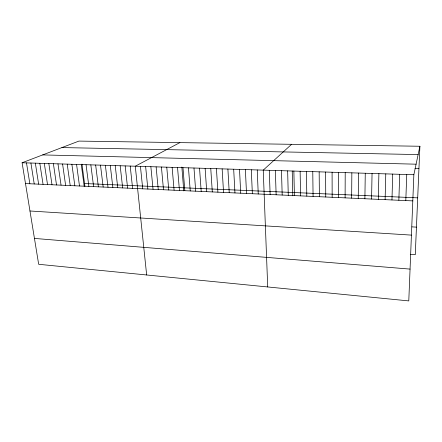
<?xml version="1.0" encoding="UTF-8"?>
<svg xmlns="http://www.w3.org/2000/svg" width="442" height="442" viewBox="0 0 442 442"><rect width="100%" height="100%" fill="white"/><g stroke="black" fill="none" stroke-linecap="round" stroke-linejoin="round"><path stroke-width="0.66" d="M338.605 197.568L338.633 172.43M345.103 197.861L345.213 172.634M351.65 198.154L351.849 172.839M358.247 198.447L358.534 173.043M364.888 198.745L365.269 173.247M371.578 199.044L372.048 173.452M378.324 199.348L378.888 173.662M385.115 199.651L385.772 173.872M391.96 199.955L392.711 174.087M398.855 200.265L399.706 174.297M405.8 200.574L406.751 174.513M419.9 146.252L413.85 174.734L408.784 300.914L38.669 264.294L22.1 162.755L78.93 141.086L419.9 146.252L415.27 254.697L410.27 254.327M291.615 144.307L263.239 170.126L267.714 286.957M179.894 142.617L135.269 166.214L146.656 274.979M61.913 147.573L418.132 154.573M42.681 154.91L416.093 164.186M415.016 168.435L418.95 168.54M22.1 162.755L413.85 174.734M84.544 183.54L417.696 197.85M25.498 183.574L412.8 200.889M411.999 226.868L416.447 227.133M29.973 210.989L411.425 235.111M34.448 238.42L410.06 269.095M26.492 162.888L29.852 183.767M30.907 163.026L34.227 183.96M35.349 163.164L38.631 184.159M39.819 163.297L43.062 184.358M44.316 163.435L47.521 184.557M48.841 163.573L52.001 184.756M53.394 163.711L56.515 184.96M57.974 163.855L61.057 185.159M62.582 163.993L65.62 185.364M67.217 164.137L70.217 185.568M71.88 164.28L74.836 185.778M76.576 164.424L79.488 185.988M81.974 164.12L84.903 186.27M81.3 164.568L84.168 186.192M86.052 164.711L88.875 186.408M90.837 164.855L93.616 186.618M95.649 165.004L98.378 186.828M100.494 165.153L103.179 187.043M105.367 165.302L108.003 187.259M110.273 165.452L112.859 187.48M115.207 165.601L117.749 187.695M120.174 165.756L122.666 187.916M125.174 165.905L127.616 188.137M130.208 166.059L132.6 188.358M140.434 166.374L142.722 188.811M145.628 166.535L147.866 189.043M150.86 166.695L153.042 189.275M156.125 166.855L158.253 189.507M161.424 167.015L163.496 189.74M166.761 167.181L168.778 189.977M172.131 167.341L174.093 190.215M177.54 167.507L179.441 190.452M181.861 167.043L183.778 190.894M182.982 167.673L184.828 190.695M188.463 167.844L190.248 190.938M193.983 168.01L195.707 191.182M199.541 168.181L201.198 191.425M205.132 168.352L206.729 191.673M210.762 168.524L212.298 191.922M216.436 168.695L217.906 192.176M222.144 168.872L223.547 192.425M227.895 169.048L229.232 192.679M233.68 169.225L234.956 192.939M239.509 169.402L240.713 193.193M245.382 169.584L246.514 193.452M251.294 169.761L252.36 193.712M257.244 169.943L258.238 193.977M269.277 170.314L270.128 194.508M275.355 170.496L276.134 194.778M281.482 170.684L282.184 195.049M287.648 170.872L288.272 195.32M293.864 171.065L294.411 195.596M292.234 171.032L292.808 195.789M300.118 171.253L300.588 195.872M306.422 171.446L306.814 196.149M312.77 171.64L313.08 196.43M319.163 171.839L319.395 196.712M325.605 172.032L325.748 196.994M332.091 172.231L332.157 197.281"/></g></svg>
